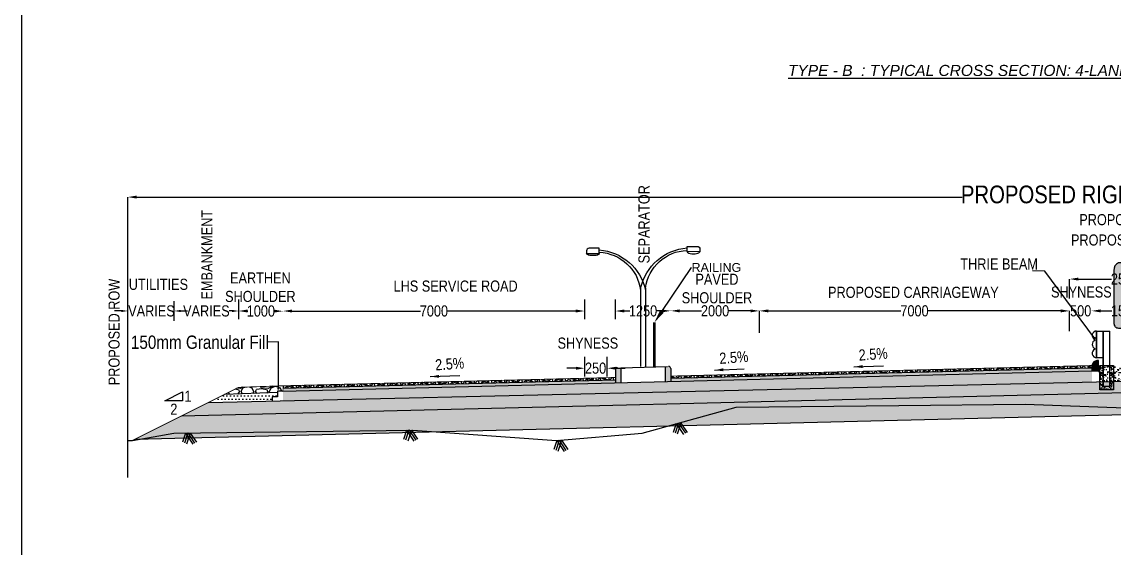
# Model space of a CAD drawing. Header units: millimetres. Extents: x 207528 to 778454, y -364692 to 101323.
# Drawn here: x 384197 to 408844, y 41214 to 53082 of the extents above; entities that cross this region are included whole.
import ezdxf
from ezdxf import colors
from ezdxf.entities.mleader import LeaderData, LeaderLine
from ezdxf.math import Vec2, Vec3

# ---------------------------------------------------------------- set-up
doc = ezdxf.new("R2010")
doc.units = ezdxf.units.MM
doc.linetypes.add('DASHED2', pattern=[0.375, 0.25, -0.125])
for name, color, linetype in [('Dim', 253, 'Continuous'), ('Dimension', 253, 'Continuous'), ('hatch', 253, 'Continuous'), ('NGL', 7, 'DASHED2'), ('Proposed ROW', 241, 'MNEW')]:
    doc.layers.add(name, color=color, linetype=linetype)
doc.styles.add('DIM', font='ARIALN.TTF', dxfattribs={"height": 250})
doc.styles.get("Standard").update_dxf_attribs({"font": 'arial.ttf'})
doc.styles.add('STRIP PLAN STYLE', font='ARIALN.TTF')
doc.linetypes.add('MNEW', pattern='A,26.152623,-1.048632,["PROW",Standard,S=1.75,R=0,X=0,Y=-0.975095],-7.693777,26.152623', length=61.047655)
doc.dimstyles.new('DIM', dxfattribs={"dimtxt": 250, "dimasz": 200, "dimexe": 0.18, "dimexo": 0.0625, "dimgap": 0.09, "dimtad": 0, "dimtih": 1, "dimtoh": 1, "dimdec": 0, "dimzin": 0, "dimdsep": 46, "dimtxsty": 'DIM', "dimcen": 0.09, "dimclrd": 256, "dimclrt": 7, "dimadec": 0, "dimazin": 0, "dimtfac": 1, "dimtdec": 0, "dimtofl": 0, "dimtmove": 0, "dimatfit": 3, "dimfxl": 1, "dimtolj": 1, "dimtzin": 0, "dimarcsym": 0})
doc.dimstyles.new('new', dxfattribs={"dimtxt": 150, "dimasz": 150, "dimexe": 100, "dimexo": 0.1, "dimgap": 0.09, "dimtad": 0, "dimtih": 1, "dimtoh": 1, "dimdec": 0, "dimzin": 0, "dimdsep": 46, "dimtxsty": 'DIM', "dimcen": 0.09, "dimclrd": 256, "dimclrt": 252, "dimadec": 0, "dimazin": 0, "dimtfac": 1, "dimtdec": 0, "dimtofl": 0, "dimtmove": 0, "dimatfit": 3, "dimfxl": 1, "dimtolj": 1, "dimtzin": 0, "dimlwd": -1, "dimarcsym": 0})

# ---------------------------------------------------------------- blocks, each defined once
blk = doc.blocks.new('*D122')
at = {"layer": 'Defpoints', "color": 0, "transparency": 16777216}
for p in [(410339, 47282), (407839, 46846), (410339, 46846)]:
    blk.add_point(p, dxfattribs=at)
at = {"layer": 'Dim', "color": 0, "lineweight": -2, "transparency": 16777216}
for p, q in [((407839, 46846), (407839, 47282)), ((410339, 46846), (410339, 47282))]:
    blk.add_line(p, q, dxfattribs=at)
at = {"layer": 'Dim', "lineweight": -2, "transparency": 16777216}
for p, q in [((408039, 47282), (408781, 47282)), ((410139, 47282), (409396, 47282))]:
    blk.add_line(p, q, dxfattribs=at)
at = {"layer": 'Dim', "transparency": 16777216}
for points in [[(408039, 47315), (408039, 47248), (407839, 47282)], [(410139, 47315), (410139, 47248), (410339, 47282)]]:
    blk.add_solid(points, dxfattribs=at)
at = {"layer": 'Dim', "color": 7, "transparency": 16777216, "insert": (409089, 47282), "char_height": 250, "attachment_point": 5, "style": 'DIM'}
blk.add_mtext('\\A1;2500', dxfattribs=at)
blk = doc.blocks.new('*D123')
at = {"layer": 'Defpoints', "color": 0, "transparency": 16777216}
for p in [(431589, 49131), (386589, 46892), (431589, 47012)]:
    blk.add_point(p, dxfattribs=at)
at = {"layer": 'Dim', "color": 0, "lineweight": -2, "transparency": 16777216}
for p, q in [((386589, 46892), (386589, 49131)), ((431589, 47012), (431589, 49131))]:
    blk.add_line(p, q, dxfattribs=at)
at = {"layer": 'Dim', "lineweight": -2, "transparency": 16777216}
for p, q in [((386789, 49131), (405417, 49131)), ((431389, 49131), (412762, 49131))]:
    blk.add_line(p, q, dxfattribs=at)
at = {"layer": 'Dim', "transparency": 16777216}
for points in [[(386789, 49164), (386789, 49098), (386589, 49131)], [(431389, 49164), (431389, 49098), (431589, 49131)]]:
    blk.add_solid(points, dxfattribs=at)
at = {"layer": 'Dim', "color": 7, "transparency": 16777216, "insert": (409090, 49131), "char_height": 400, "attachment_point": 5, "style": 'STRIP PLAN STYLE'}
blk.add_mtext('\\A1;PROPOSED RIGHT OF WAY (45m)', dxfattribs=at)
blk = doc.blocks.new('*D125')
at = {"layer": 'Defpoints', "color": 0, "transparency": 16777216}
for p in [(407839, 46564), (407839, 46378), (408339, 46378)]:
    blk.add_point(p, dxfattribs=at)
at = {"layer": 'Dim', "lineweight": -2, "transparency": 16777216}
for p, q in [((407639, 46564), (407439, 46564)), ((408539, 46564), (408739, 46564))]:
    blk.add_line(p, q, dxfattribs=at)
at = {"layer": 'Dim', "color": 0, "lineweight": -2, "transparency": 16777216}
for p, q in [((407839, 46563), (407839, 46565)), ((408339, 46563), (408339, 46565))]:
    blk.add_line(p, q, dxfattribs=at)
at = {"layer": 'Dim', "transparency": 16777216}
for points in [[(407639, 46598), (407639, 46531), (407839, 46564)], [(408539, 46598), (408539, 46531), (408339, 46564)]]:
    blk.add_solid(points, dxfattribs=at)
at = {"layer": 'Dim', "color": 7, "transparency": 16777216, "insert": (408089, 46564), "char_height": 250, "attachment_point": 5, "style": 'DIM'}
blk.add_mtext('\\A1;500', dxfattribs=at)
blk = doc.blocks.new('*D126')
at = {"layer": 'Defpoints', "color": 0, "transparency": 16777216}
for p in [(408339, 46565), (408339, 46378), (409839, 46378)]:
    blk.add_point(p, dxfattribs=at)
at = {"layer": 'Dim', "color": 0, "lineweight": -2, "transparency": 16777216}
for p, q in [((408339, 46564), (408339, 46565)), ((409839, 46563), (409839, 46565))]:
    blk.add_line(p, q, dxfattribs=at)
at = {"layer": 'Dim', "lineweight": -2, "transparency": 16777216}
for p, q in [((408539, 46565), (408793, 46565)), ((409639, 46565), (409385, 46565))]:
    blk.add_line(p, q, dxfattribs=at)
at = {"layer": 'Dim', "transparency": 16777216}
for points in [[(408539, 46598), (408539, 46532), (408339, 46565)], [(409639, 46598), (409639, 46531), (409839, 46564)]]:
    blk.add_solid(points, dxfattribs=at)
at = {"layer": 'Dim', "color": 7, "transparency": 16777216, "insert": (409089, 46565), "char_height": 250, "attachment_point": 5, "style": 'DIM'}
blk.add_mtext('\\A1;1500', dxfattribs=at)
blk = doc.blocks.new('*D127')
at = {"layer": 'Defpoints', "color": 0, "transparency": 16777216}
for p in [(398839, 46565), (398839, 46565), (400839, 46564)]:
    blk.add_point(p, dxfattribs=at)
at = {"layer": 'Dim', "color": 0, "lineweight": -2, "transparency": 16777216}
for p, q in [((398839, 46565), (398839, 46565)), ((400839, 46564), (400839, 46564))]:
    blk.add_line(p, q, dxfattribs=at)
at = {"layer": 'Dim', "lineweight": -2, "transparency": 16777216}
for p, q in [((399039, 46565), (399531, 46565)), ((400639, 46564), (400146, 46564))]:
    blk.add_line(p, q, dxfattribs=at)
at = {"layer": 'Dim', "transparency": 16777216}
for points in [[(399039, 46598), (399039, 46531), (398839, 46565)], [(400639, 46597), (400639, 46531), (400839, 46564)]]:
    blk.add_solid(points, dxfattribs=at)
at = {"layer": 'Dim', "color": 7, "transparency": 16777216, "insert": (399839, 46564), "char_height": 250, "attachment_point": 5, "style": 'DIM'}
blk.add_mtext('\\A1;2000', dxfattribs=at)
blk = doc.blocks.new('*D128')
at = {"layer": 'Defpoints', "color": 0, "transparency": 16777216}
for p in [(400839, 46564), (407839, 46105), (400839, 46066)]:
    blk.add_point(p, dxfattribs=at)
at = {"layer": 'Dim', "color": 0, "lineweight": -2, "transparency": 16777216}
for p, q in [((400839, 46066), (400839, 46564)), ((407839, 46105), (407839, 46564))]:
    blk.add_line(p, q, dxfattribs=at)
at = {"layer": 'Dim', "lineweight": -2, "transparency": 16777216}
for p, q in [((401039, 46564), (404034, 46564)), ((407639, 46564), (404644, 46564))]:
    blk.add_line(p, q, dxfattribs=at)
at = {"layer": 'Dim', "transparency": 16777216}
for points in [[(401039, 46597), (401039, 46531), (400839, 46564)], [(407639, 46597), (407639, 46531), (407839, 46564)]]:
    blk.add_solid(points, dxfattribs=at)
at = {"layer": 'Dim', "color": 7, "transparency": 16777216, "insert": (404339, 46564), "char_height": 250, "attachment_point": 5, "style": 'DIM'}
blk.add_mtext('\\A1;7000', dxfattribs=at)
blk = doc.blocks.new('*D135')
at = {"layer": 'Defpoints', "color": 0, "transparency": 16777216}
for p in [(397589, 46561), (397589, 46561), (398839, 46565)]:
    blk.add_point(p, dxfattribs=at)
at = {"layer": 'Dimension', "color": 0, "lineweight": -2, "transparency": 16777216}
for p, q in [((397589, 46561), (397589, 46561)), ((398839, 46565), (398839, 46564))]:
    blk.add_line(p, q, dxfattribs=at)
at = {"layer": 'Dimension', "lineweight": -2, "transparency": 16777216}
for p, q in [((397789, 46562), (397918, 46562)), ((398639, 46564), (398510, 46564))]:
    blk.add_line(p, q, dxfattribs=at)
at = {"layer": 'Dimension', "transparency": 16777216}
for points in [[(397789, 46595), (397789, 46528), (397589, 46561)], [(398639, 46597), (398639, 46531), (398839, 46565)]]:
    blk.add_solid(points, dxfattribs=at)
at = {"layer": 'Dimension', "color": 7, "transparency": 16777216, "insert": (398214, 46563), "char_height": 250, "attachment_point": 5, "style": 'DIM'}
blk.add_mtext('\\A1;1250', dxfattribs=at)
blk = doc.blocks.new('*D134')
at = {"layer": 'Defpoints', "color": 0, "transparency": 16777216}
for p in [(390093, 46561), (390093, 46528), (396896, 46561)]:
    blk.add_point(p, dxfattribs=at)
at = {"layer": 'Dimension', "color": 0, "lineweight": -2, "transparency": 16777216}
for p, q in [((390093, 46560), (390093, 46561)), ((396896, 46561), (396896, 46561))]:
    blk.add_line(p, q, dxfattribs=at)
at = {"layer": 'Dimension', "lineweight": -2, "transparency": 16777216}
for p, q in [((390293, 46561), (393190, 46561)), ((396696, 46561), (393800, 46561))]:
    blk.add_line(p, q, dxfattribs=at)
at = {"layer": 'Dimension', "transparency": 16777216}
for points in [[(390293, 46595), (390293, 46528), (390093, 46561)], [(396696, 46595), (396696, 46528), (396896, 46561)]]:
    blk.add_solid(points, dxfattribs=at)
at = {"layer": 'Dimension', "color": 7, "transparency": 16777216, "insert": (393495, 46561), "char_height": 250, "attachment_point": 5, "style": 'DIM'}
blk.add_mtext('\\A1;7000', dxfattribs=at)
blk = doc.blocks.new('*D137')
at = {"layer": 'Defpoints', "color": 0, "transparency": 16777216}
for p in [(389090, 46562), (389090, 46562), (390089, 46558)]:
    blk.add_point(p, dxfattribs=at)
at = {"layer": 'Dim', "color": 0, "lineweight": -2, "transparency": 16777216}
for p, q in [((389090, 46562), (389090, 46562)), ((390089, 46558), (390089, 46558))]:
    blk.add_line(p, q, dxfattribs=at)
at = {"layer": 'Dim', "lineweight": -2, "transparency": 16777216}
for p, q in [((389290, 46561), (389293, 46561)), ((389889, 46559), (389886, 46559))]:
    blk.add_line(p, q, dxfattribs=at)
at = {"layer": 'Dim', "transparency": 16777216}
for points in [[(389290, 46595), (389290, 46528), (389090, 46562)], [(389890, 46592), (389889, 46526), (390089, 46558)]]:
    blk.add_solid(points, dxfattribs=at)
at = {"layer": 'Dim', "color": 7, "transparency": 16777216, "insert": (389590, 46560), "char_height": 250, "attachment_point": 5, "style": 'DIM'}
blk.add_mtext('\\A1;1000', dxfattribs=at)
blk = doc.blocks.new('*D140')
at = {"layer": 'Defpoints', "color": 0, "transparency": 16777216}
for p in [(397408, 45271), (396898, 44954), (397408, 44954)]:
    blk.add_point(p, dxfattribs=at)
at = {"layer": 'Dim', "lineweight": -2, "transparency": 16777216}
for p, q in [((396698, 45271), (396498, 45271)), ((397608, 45271), (397808, 45271))]:
    blk.add_line(p, q, dxfattribs=at)
at = {"layer": 'Dim', "color": 0, "lineweight": -2, "transparency": 16777216}
for p, q in [((396898, 45270), (396898, 45271)), ((397408, 45270), (397408, 45271))]:
    blk.add_line(p, q, dxfattribs=at)
at = {"layer": 'Dim', "transparency": 16777216}
for points in [[(396698, 45304), (396698, 45237), (396898, 45271)], [(397608, 45304), (397608, 45237), (397408, 45271)]]:
    blk.add_solid(points, dxfattribs=at)
at = {"layer": 'Dim', "color": 7, "transparency": 16777216, "insert": (397143, 45271), "char_height": 250, "attachment_point": 5, "style": 'DIM'}
blk.add_mtext('\\A1;250', dxfattribs=at)
blk = doc.blocks.new('STREET LIGHT')
for points in [[(1398283, -25379), (1397367, -25386, 0.414214), (1397133, -25624), (1397135, -25861), (1398287, -25851)], [(1406212, -25552), (1407129, -25554, -0.414214), (1407364, -25790), (1407364, -26027), (1406212, -26025)]]:
    blk.add_lwpolyline(points, format="xyb", close=True)
for points in [[(1402038, -29128), (1402033, -36207)], [(1402480, -29151), (1402480, -36207)]]:
    blk.add_lwpolyline(points)
for centre, radius, start, end in [((1397942, -30163), 4650, 12.56953, 85.77023), ((1398142, -29670), 3933, 7.60214, 87.89511), ((1406586, -30335), 4650, 94.61139, 167.81209), ((1406382, -29843), 3933, 92.48651, 172.77948)]:
    blk.add_arc(centre, radius, start, end)
at = {"extrusion": (0, 0, -1)}
blk.add_ellipse((1397711, -25856), major_axis=(576, 5), ratio=0.331897, start_param=0, end_param=3.141593, dxfattribs=at)
blk.add_ellipse((1406788, -26026), major_axis=(-576, 1), ratio=0.331897, start_param=0, end_param=3.141593)
blk = doc.blocks.new('*D165')
at = {"layer": 'Defpoints', "color": 0, "transparency": 16777216}
for p in [(386589, 46619), (387633, 46629), (386589, 46562)]:
    blk.add_point(p, dxfattribs=at)
at = {"layer": 'Dimension', "lineweight": -2, "transparency": 16777216}
for p, q in [((386439, 46562), (386289, 46562)), ((387783, 46562), (387933, 46562))]:
    blk.add_line(p, q, dxfattribs=at)
at = {"layer": 'Dimension', "color": 0, "lineweight": -2, "transparency": 16777216}
for p, q in [((386589, 46563), (386589, 46562)), ((387633, 46563), (387633, 46562))]:
    blk.add_line(p, q, dxfattribs=at)
at = {"layer": 'Dimension', "transparency": 16777216}
for points in [[(386439, 46587), (386439, 46537), (386589, 46562)], [(387783, 46587), (387783, 46537), (387633, 46562)]]:
    blk.add_solid(points, dxfattribs=at)
at = {"layer": 'Dimension', "color": 7, "transparency": 16777216, "insert": (387122, 46562), "char_height": 250, "attachment_point": 5, "style": 'DIM'}
blk.add_mtext('\\A1;VARIES', dxfattribs=at)
blk = doc.blocks.new('*D166')
at = {"layer": 'Defpoints', "color": 0, "transparency": 16777216}
for p in [(387633, 46562), (387633, 46562), (389090, 46562)]:
    blk.add_point(p, dxfattribs=at)
at = {"layer": 'Dimension', "color": 0, "lineweight": -2, "transparency": 16777216}
for p, q in [((387633, 46562), (387633, 46562)), ((389090, 46562), (389090, 46562))]:
    blk.add_line(p, q, dxfattribs=at)
at = {"layer": 'Dimension', "lineweight": -2, "transparency": 16777216}
for p, q in [((387783, 46562), (387844, 46562)), ((388940, 46562), (388878, 46562))]:
    blk.add_line(p, q, dxfattribs=at)
at = {"layer": 'Dimension', "transparency": 16777216}
for points in [[(387783, 46587), (387783, 46537), (387633, 46562)], [(388940, 46587), (388940, 46537), (389090, 46562)]]:
    blk.add_solid(points, dxfattribs=at)
at = {"layer": 'Dimension', "color": 7, "transparency": 16777216, "insert": (388361, 46562), "char_height": 250, "attachment_point": 5, "style": 'DIM'}
blk.add_mtext('\\A1;VARIES', dxfattribs=at)
blk = doc.blocks.new('thrie pole')
at = {"true_color": 0x939598}
h = blk.add_hatch(dxfattribs=at)
h.set_pattern_fill('AR-CONC', color=252, scale=0.7)
h.paths.add_polyline_path([(1314319, 54509), (1314169, 54509), (1314169, 54977), (1314089, 54977), (1314089, 54429), (1314399, 54429), (1314399, 54977), (1314319, 54977)])
for points in [[(1314019, 55151), (1314019, 55751)], [(1314019, 55351), (1314019, 55751)], [(1314019, 55751), (1314319, 55751)], [(1314024, 55151), (1314024, 55751)], [(1314024, 55351), (1314024, 55751)], [(1314169, 54509), (1314169, 55751)], [(1314174, 54509), (1314174, 55751)], [(1314314, 54509), (1314314, 55751)], [(1314319, 54509), (1314319, 55751)], [(1314169, 55151), (1314019, 55151)], [(1314174, 54509), (1314169, 54509)], [(1314169, 54509), (1314319, 54509)]]:
    blk.add_lwpolyline(points)
blk.add_lwpolyline([(1314399, 54429), (1314089, 54429), (1314089, 54977), (1314399, 54977)], close=True)
for centre, radius, start, end in [((1314019, 55651), 100, 90, 245.38), ((1314019, 55451), 100, 114.62, 245.38), ((1313973, 55551), 10, 294.62, 65.38), ((1314019, 55251), 100, 114.62, 270), ((1313973, 55351), 10, 294.62, 65.38)]:
    blk.add_arc(centre, radius, start, end)

msp = doc.modelspace()

# ---------------------------------------------------------------- hatches: boundary and pattern name
at = {"true_color": 0x636466}
h = msp.add_hatch(color=251, dxfattribs=at)
h.dxf.hatch_style = 1
h.paths.add_polyline_path([(408487.6, 45442.9), (408449.5, 45442.9, 0.2904632), (408349.6, 45354.3), (408340.6, 45290.9), (408341.1, 45290.9), (408341.1, 45210.9), (408487.5, 45212.1)])
h = msp.add_hatch(color=256)
h.dxf.hatch_style = 1
h.paths.add_polyline_path([(397588.9, 45231, -0.4142136), (397638.9, 45281), (397712.2, 45281), (397712.2, 44945.2), (397588.9, 44942.1)])
h = msp.add_hatch(color=256)
h.dxf.hatch_style = 1
h.paths.add_polyline_path([(398838.9, 45262.2, 0.4142136), (398788.9, 45312.2), (398715.7, 45312.2), (398715.7, 44976.5), (398838.9, 44973.4)])
h = msp.add_hatch()
h.set_pattern_fill('GOST_GLASS', color=41, scale=5)
h.set_pattern_definition([(45, (331240.616, -22299.692), (42.426407, -4e-15), [25, -35]), (45, (331251.223, -22299.692), (42.426407, -4e-15), [10, -50]), (45, (331240.616, -22289.086), (42.426407, -4e-15), [10, -50])])
h.paths.add_polyline_path([(408341.1, 45210.9), (408341.1, 45281), (398838.9, 45043.4), (398838.9, 44973.4)])
h = msp.add_hatch()
h.set_pattern_fill('AR-SAND', color=45, scale=2.5)
h.set_pattern_definition([(37.5, (-25010.76, -22974.85), (-4.000078, 122.35331), [0, -96.52, 0, -107.95, 0, -103.1875]), (7.5, (-25010.76, -22974.85), (112.38082, 179.206275), [0, -52.07, 0, -86.995, 0, -33.3375]), (327.5, (-25088.86, -22974.85), (197.748093, 0.359296), [0, -31.75, 0, -114.3, 0, -149.225]), (317.5, (-25088.86, -22974.85), (190.88911, 55.73233), [0, -15.875, 0, -74.93, 0, -85.725])])
h.paths.add_polyline_path([(408487.6, 45327.5), (409692.5, 45327.5), (409686.9, 44963.2), (409088.9, 44977), (408493.3, 44963.2)])
h = msp.add_hatch()
h.set_pattern_fill('GOST_GLASS', color=41, scale=5)
h.set_pattern_definition([(45, (70789.306, 0), (42.426407, 0), [25, -35]), (45, (70799.912, 0), (42.426407, 0), [10, -50]), (45, (70789.306, 10.607), (42.426407, 0), [10, -50])])
h.paths.add_polyline_path([(397588.9, 45012.1), (397588.9, 44942.1), (390089.7, 44754.6), (390089.7, 44824.7)])
at = {"layer": 'Dim'}
h = msp.add_hatch(color=124, dxfattribs=at)
h.dxf.hatch_style = 1
edge = h.paths.add_edge_path()
edge.add_line((409338.9, 46277.2), (409338.9, 47477.2))
edge.add_arc((409146.7, 47478.8), 192.2, 359.51681, 421.33401)
edge.add_line((409238.9, 47647.5), (408938.9, 47647.5))
edge.add_arc((409001.7, 47496.1), 163.9, 112.53079, 186.6184)
edge.add_line((408838.9, 47477.2), (408838.9, 46277.2))
edge.add_arc((408938.9, 46277.2), 100, 180, 270)
edge.add_line((408938.9, 46177.2), (409238.9, 46177.2))
edge.add_arc((409238.9, 46277.2), 100, 270, 360)
h = msp.add_hatch(dxfattribs=at)
h.set_pattern_fill('AR-CONC', color=256, scale=3)
h.set_pattern_definition([(50, (331240.6, -22299.7), (546.554, -47.8173), [57.15, -628.65]), (355, (331240.6, -22299.7), (-105.7303, 573.1705), [45.72, -502.9218]), (100.45144, (331286.16, -22303.7), (440.8237, 525.3533), [48.57, -534.2707]), (46.1842, (331240.6, -22147.3), (813.237, -126.127), [85.725, -942.975]), (96.6356, (331308.4, -22157.8), (712.2124, 742.2784), [72.855, -801.407]), (351.18415, (331240.6, -22147.3), (712.2124, 742.2784), [68.58, -754.379]), (21, (331316.8, -22185.4), (454.8432, -306.7956), [57.15, -628.65]), (326, (331316.8, -22185.4), (185.406, 552.564), [45.72, -502.92]), (71.45144, (331354.7, -22210.96), (640.2493, 245.7683), [48.57, -534.2698]), (37.5, (331240.62, -22299.7), (9.2658, 253.6651), [0, -496.824, 0, -510.54, 0, -504.825]), (7.5, (331240.62, -22299.7), (200.459, 300.5417), [0, -291.084, 0, -485.394, 0, -192.405]), (327.5, (331070.7, -22299.7), (406.7718, -17.18623), [0, -190.5, 0, -594.36, 0, -788.67]), (317.5, (330994.5, -22299.7), (444.3875, 76.2795), [0, -247.65, 0, -394.716, 0, -560.07])])
h.paths.add_polyline_path([(408341.1, 44962.2), (408341.1, 45210.9), (390088.9, 44754.6), (390088.9, 44663.9), (390088.9, 44612.7), (390088.9, 44537.6)])
at = {"layer": 'hatch'}
h = msp.add_hatch(dxfattribs=at)
h.set_pattern_fill('NET3', color=256, scale=30, angle=45)
h.set_pattern_definition([(45, (331240.62, -22299.69), (-67.35192, 67.35192), []), (105, (331240.62, -22299.69), (-92.004435, -24.65251), []), (165, (331240.62, -22299.69), (-24.65251, -92.004435), [])])
h.paths.add_polyline_path([(408341.1, 45281), (408341.1, 45331), (398838.9, 45093.4), (398838.9, 45043.4)])
h = msp.add_hatch(dxfattribs=at)
h.set_pattern_fill('GRAVEL', color=11, scale=25)
h.set_pattern_definition([(228.01279, (333698.38, -21717.253), (-5080, -5715), [85.4304, -8457.621]), (184.96974, (333641.228, -21780.753), (7619.999997, 635.000036), [146.6012, -14513.5122]), (132.510447, (333495.178, -21793.453), (6350.000003, -6984.999998), [103.3704, -10233.6807]), (267.27369, (333247.528, -21952.203), (635.000001, 12700), [133.501, -13216.6094]), (292.833654, (333241.178, -22085.553), (-3175, 7620), [130.9084, -12959.952]), (357.27369, (333291.978, -22206.203), (-12700, 635.000001), [133.501, -13216.6094]), (37.69424, (333425.328, -22212.553), (-8254.9999996, -6350.0000005), [176.5484, -17478.2788]), (72.255328, (333565.028, -22104.603), (4445.000001, 13969.9999996), [166.68, -16501.314]), (121.429566, (333615.828, -21945.853), (-5080.000001, 8255), [133.9532, -13261.3864]), (175.23636, (333545.98, -21831.553), (6985, -635), [152.9283, -7493.4842]), (222.397438, (333393.578, -21818.853), (-7619.9999998, -6985.0000003), [197.7695, -19579.193]), (138.814075, (333876.18, -21958.55), (-4445, 3810), [67.501, -6682.6415]), (171.469234, (333825.378, -21914.103), (8255, -1269.999999), [128.4205, -12713.6597]), (225, (333698.4, -21895.05), (-9e-14, -635), [89.8023, -808.2233]), (203.19859, (333653.93, -21818.85), (3175, 1270), [48.3603, -4787.6556]), (291.80141, (333609.48, -21837.9), (-635, 1905), [68.3914, -3351.1882]), (30.96376, (333634.88, -21901.4), (1905, 1270), [111.08, -3591.5745]), (161.56505, (333730.13, -21844.25), (1270, -635), [80.3218, -1927.7245]), (16.38954, (333241.178, -21837.903), (6350, 1905), [112.522, -11139.7067]), (70.346176, (333349.13, -21806.153), (-2540, -6985), [94.3997, -9345.554]), (293.19859, (333730.13, -21717.25), (-1270, 3175), [96.72, -4739.296]), (343.61046, (333768.228, -21806.153), (-6350, 1905), [112.522, -11139.7067]), (339.443955, (333241.18, -22231.6), (-3175, 1270), [108.5088, -5316.9336]), (294.77514, (333342.78, -22269.703), (-3175.000004, 6984.999998), [90.918, -9000.8983]), (66.80141, (333736.48, -22352.25), (1270, 3175), [96.72, -4739.296]), (17.354025, (333774.578, -22263.353), (-8255, -2540), [106.4457, -10538.094]), (69.443955, (333425.33, -22352.25), (-1270, -3175), [54.2544, -5371.188]), (101.30993, (333698.38, -22352.25), (-635, 2540), [32.3787, -3205.4987]), (165.96376, (333692.03, -22320.5), (1905, -635), [130.9084, -2487.2636]), (186.009006, (333565.028, -22288.753), (6350, 635), [121.3167, -12010.3412]), (303.69007, (333634.88, -21958.55), (-635, 1270), [91.581, -2197.944]), (353.157227, (333685.678, -22034.753), (10795, -1269.9999994), [159.8892, -15829.0023]), (60.945396, (333844.43, -22053.8), (-2540, -4445), [65.377, -6472.348]), (90, (333876.2, -21996.65), (-635, 635), [38.1, -596.9]), (120.256437, (333552.33, -22269.703), (2540, -4445), [88.2167, -8733.4852]), (48.01279, (333507.88, -22193.503), (5080, 5715), [170.8607, -8372.1905]), (0, (333622.2, -22066.5), (635, 635), [165.1, -469.9]), (325.304846, (333787.28, -22066.503), (6350.000002, -4444.999997), [100.4024, -9939.829]), (254.0546, (333869.83, -22123.65), (-635, -2540), [92.4573, -4530.4125]), (207.645975, (333844.428, -22212.553), (-12065.0000004, -6349.999999), [150.5363, -14903.116]), (175.42608, (333711.078, -22282.403), (-8255, 635), [159.2574, -15766.4616])])
h.paths.add_polyline_path([(409088.9, 44726.9), (409088.9, 44911.3), (405541.1, 44741.4), (401665.1, 44767.9), (399275.7, 44661.9), (388178.2, 44384), (387799.6, 44194.7)])
h.paths.add_polyline_path([(409088.9, 44911.3), (409088.9, 44977), (388407.6, 44498.7), (388178.2, 44384), (399275.7, 44661.9), (401665.1, 44767.9), (405541.1, 44741.4)])
h = msp.add_hatch(dxfattribs=at)
h.set_pattern_fill('GRAVEL', color=11, scale=25)
h.set_pattern_definition([(228.012788, (80496.506, -22571.1), (-5080.0000004, -5714.9999996), [85.4304, -8457.6209]), (184.969741, (80439.356, -22634.602), (7619.999997, 635.0000362), [146.6012, -14513.5122]), (132.510447, (80293.306, -22647.302), (6350.0000027, -6984.9999976), [103.3704, -10233.6807]), (267.273689, (80045.656, -22806.052), (635.0000013, 12700), [133.5011, -13216.6094]), (292.833654, (80039.306, -22939.402), (-3175.0000003, 7620), [130.9084, -12959.9519]), (357.273689, (80090.106, -23060.052), (-12700, 635.0000013), [133.5011, -13216.6094]), (37.6942405, (80223.456, -23066.402), (-8254.9999996, -6350.0000005), [176.5484, -17478.2788]), (72.255328, (80363.156, -22958.452), (4445.0000012, 13969.9999996), [166.6799, -16501.3142]), (121.429566, (80413.956, -22799.702), (-5080.0000007, 8254.9999996), [133.9532, -13261.3864]), (175.236358, (80344.106, -22685.4), (6985, -635.000001), [152.9283, -7493.4842]), (222.397438, (80191.706, -22672.702), (-7619.9999998, -6985.0000003), [197.7695, -19579.1931]), (138.814075, (80674.306, -22812.4), (-4445, 3810), [67.5011, -6682.6415]), (171.469234, (80623.506, -22767.952), (8255.0000002, -1269.9999986), [128.4205, -12713.6597]), (225, (80496.5, -22748.9), (-9e-14, -635), [89.8023, -808.2233]), (203.19859, (80452.056, -22672.7), (3175, 1270), [48.3603, -4787.6556]), (291.80141, (80407.6, -22691.75), (-635, 1905), [68.3914, -3351.1882]), (30.963757, (80433.01, -22755.25), (1905, 1270), [111.0799, -3591.5745]), (161.56505, (80528.26, -22698.1), (1270, -635), [80.3218, -1927.7245]), (16.38954, (80039.306, -22691.752), (6350, 1905), [112.522, -11139.7067]), (70.346176, (80147.256, -22660), (-2540, -6985), [94.3997, -9345.5539]), (293.19859, (80528.256, -22571.1), (-1270, 3175), [96.72, -4739.2959]), (343.61046, (80566.356, -22660.002), (-6350, 1904.9999996), [112.522, -11139.7067]), (339.443955, (80039.306, -23085.45), (-3175, 1270), [108.5088, -5316.9336]), (294.77514, (80140.906, -23123.55), (-3175.000004, 6984.999998), [90.918, -9000.8983]), (66.80141, (80534.606, -23206.1), (1270, 3175), [96.72, -4739.2959]), (17.354025, (80572.706, -23117.202), (-8255, -2540.0000005), [106.4457, -10538.094]), (69.443955, (80223.456, -23206.1), (-1270, -3175), [54.2544, -5371.188]), (101.309932, (80496.5, -23206.1), (-635, 2540), [32.3787, -3205.4987]), (165.963757, (80490.16, -23174.35), (1905, -635), [130.9084, -2487.2636]), (186.009006, (80363.156, -23142.602), (6350, 635.0000003), [121.3167, -12010.3412]), (303.69007, (80433, -22812.4), (-635, 1270), [91.581, -2197.9441]), (353.157227, (80483.806, -22888.602), (10795, -1269.9999994), [159.8892, -15829.0023]), (60.945396, (80642.556, -22907.65), (-2540, -4445), [65.377, -6472.3481]), (90, (80674.3, -22850.5), (-635, 635), [38.1, -596.9]), (120.256437, (80350.456, -23123.55), (2540, -4445), [88.2167, -8733.4852]), (48.012787, (80306.006, -23047.35), (5080.0000004, 5714.9999996), [170.8607, -8372.1905]), (0, (80420.3, -22920.35), (635, 635), [165.1, -469.9]), (325.304846, (80585.406, -22920.35), (6350.0000024, -4444.9999966), [100.4024, -9939.8292]), (254.054604, (80667.956, -22977.5), (-635, -2540), [92.4573, -4530.4125]), (207.645975, (80642.556, -23066.402), (-12065.0000004, -6349.9999992), [150.5363, -14903.1161]), (175.426079, (80509.206, -23136.252), (-8255, 635), [159.2574, -15766.4616])])
h.paths.add_polyline_path([(388767, 44678.3), (389089.9, 44839.7), (390088.9, 44874.7), (390089.4, 44874.7), (390089.4, 44754.5), (389968.8, 44754.5), (389968.8, 44720.4)])
h = msp.add_hatch(dxfattribs=at)
h.set_pattern_fill('NET3', color=256, scale=30, angle=45)
h.set_pattern_definition([(45, (70789.31, 0), (-67.35192, 67.35192), []), (105, (70789.31, 0), (-92.004435, -24.652514), []), (165, (70789.31, 0), (-24.652514, -92.004435), [])])
h.paths.add_polyline_path([(397588.9, 45062.2), (397588.9, 45012.1), (390089.7, 44824.7), (390089.7, 44874.7)])
h = msp.add_hatch(dxfattribs=at)
h.set_pattern_fill('DOTS', color=25, scale=50)
h.set_pattern_definition([(0, (333241.18, -22352.25), (39.6875, 79.375), [0, -79.375])])
h.paths.add_polyline_path([(409088.9, 44726.9), (387799.6, 44194.7), (386746.4, 43668.2), (409088.9, 44226.8)])
h = msp.add_hatch(dxfattribs=at)
h.set_pattern_fill('DOTS', scale=50)
h.set_pattern_definition([(0, (341240.66, -32106.35), (39.6875, 79.375), [0, -79.375])])
h.paths.add_polyline_path([(388407.6, 44498.7), (388782.2, 44678.8), (389968.8, 44729.2), (389968.8, 44710.8), (389968.8, 44702.8), (389968.8, 44692), (389968.8, 44678.8), (389968.8, 44629.5), (389843.8, 44629.5), (389846.2, 44531.9)])

# ---------------------------------------------------------------- linework, layer by layer
for p, q in [((397588.9, 45231), (397588.9, 44942.1)), ((397712.2, 45281), (398768.8, 45307.1)), ((398838.9, 45262.2), (398838.9, 44973.4))]:
    msp.add_line(p, q)
for points, const_width in [([(398471.1, 45304), (398471.1, 46304)], 60), ([(398838.9, 45093.4), (408341.1, 45331)], 20), ([(400089.6, 45124.8), (408341.1, 45331.1)], 20), ([(390088.9, 44874.7), (389089.9, 44839.7)], 20), ([(390088.9, 44874.7), (397588.9, 45062.2)], 20), ([(390089.4, 44874.6), (390089.4, 44754.5)], 10), ([(389089.9, 44839.7), (386691.8, 43640.9)], 20)]:
    msp.add_lwpolyline(points, dxfattribs=dict(const_width=const_width))
msp.add_lwpolyline([(408487.6, 45442.9), (408449.5, 45442.9, 0.2904632), (408349.6, 45354.3), (408340.5, 45290.1), (408341.1, 45210.9), (408487.5, 45212.1)], format="xyb", close=True)
for points in [[(390088.9, 44754.6), (408341.1, 45210.9)], [(397712.2, 45281), (397712.2, 44946.9)], [(398715.7, 45312.2), (398715.7, 44978.2)], [(398838.9, 45043.4), (408341.1, 45281)], [(388407.6, 44498.7), (409088.9, 44977)], [(390088.9, 44824.6), (397588.9, 45012.1)], [(387799.6, 44194.7), (409088.9, 44726.9)], [(389968.8, 44720.4), (388767, 44678.3)], [(389968.8, 44754.5), (389968.8, 44629.5), (389843.8, 44629.5), (389846.2, 44531.9)], [(390088.8, 44754.5), (389968.8, 44754.5)], [(386746.4, 43668.2), (409088.9, 44226.8)]]:
    msp.add_lwpolyline(points)
for centre, start, end in [((397638.9, 45231), 90, 180), ((398788.9, 45262.2), 0, 90)]:
    msp.add_arc(centre, 50, start, end)
at = {"layer": 'Dim'}
for points in [[(384197.2, 73607.1), (434878.3, 73607.1), (434878.3, 38536.5), (384197.2, 38536.5)], [(387825.3, 44737.9), (387825.3, 44537.9), (387425.3, 44537.9)]]:
    msp.add_lwpolyline(points, close=True, dxfattribs=at)
msp.add_lwpolyline([(409338.9, 46277.2), (409338.9, 47477.2, 0.2764658), (409238.9, 47647.5), (408938.9, 47647.5, 0.3350205), (408838.9, 47477.2), (408838.9, 46277.2, 0.4142136), (408938.9, 46177.2), (409238.9, 46177.2, 0.4142136)], format="xyb", close=True, dxfattribs=at)
for points in [[(386591.1, 46377.6), (386591.1, 46820.9)], [(387632.6, 46340.2), (387632.6, 46783.5)], [(389092, 46376.8), (389092, 46820.1)], [(396898.6, 46376.4), (396898.6, 46819.7)], [(397591.1, 46376.1), (397591.1, 46819.4)], [(396900, 45085.3), (396900, 45528.6)], [(397408.1, 45085.3), (397408.1, 45528.6)], [(392877.2, 43871.5), (392809.2, 43666.9)], [(392932.4, 43879.1), (392856.7, 43651.1)], [(392877.2, 43871.5), (393044.3, 43623.2)], [(392987.2, 43877.3), (392903.8, 43626)], [(392932.4, 43879.1), (393085.8, 43651.1)], [(392987.2, 43877.3), (393127, 43669.7)], [(398959.7, 44026.1), (398891.7, 43821.5)], [(399014.9, 44033.7), (398939.2, 43805.8)], [(398959.7, 44026.1), (399126.8, 43777.8)], [(399069.7, 44031.9), (398986.3, 43780.7)], [(399014.9, 44033.7), (399168.3, 43805.7)], [(399069.7, 44031.9), (399209.5, 43824.3)], [(387887.3, 43804.6), (387819.3, 43600)], [(387942.5, 43812.1), (387866.8, 43584.2)], [(387887.3, 43804.6), (388054.4, 43556.2)], [(387997.4, 43810.3), (387913.9, 43559.1)], [(387942.5, 43812.1), (388095.9, 43584.2)], [(387997.4, 43810.3), (388137.1, 43602.7)], [(396266.7, 43639.4), (396198.8, 43434.8)], [(396321.9, 43647), (396246.2, 43419)], [(396266.7, 43639.4), (396433.9, 43391.1)], [(396376.8, 43645.2), (396293.4, 43393.9)], [(396321.9, 43647), (396475.3, 43419)], [(396376.8, 43645.2), (396516.5, 43437.6)]]:
    msp.add_lwpolyline(points, dxfattribs=at)
at = {"layer": 'Dimension', "linetype": 'Continuous', "ltscale": 10, "flags": 128}
msp.add_lwpolyline([(386588.9, 43642), (386691.8, 43640.9), (387626.6, 43808.2), (393017.4, 43875), (396257.8, 43641.5), (398197.7, 43807), (400314.3, 44394.2), (403983.9, 44431.4), (406834.5, 44460.6), (409088.9, 44381.5)], dxfattribs=at)
at = {"layer": 'Proposed ROW', "lineweight": -3, "ltscale": 3, "flags": 128}
msp.add_lwpolyline([(386588.9, 42805.1), (386588.9, 46892.3)], dxfattribs=at)

# ---------------------------------------------------------------- block references
at = {"xscale": -0.25, "yscale": 0.25}
msp.add_blockref('STREET LIGHT', (748779.3, 54364.2), dxfattribs=at)
msp.add_blockref('thrie pole', (-905569.8, -9641.8))

# ---------------------------------------------------------------- texts
at = {"layer": 'Dim', "color": 253, "insert": (398237.3, 48517.3), "char_height": 250, "attachment_point": 5, "rotation": 90, "style": 'DIM'}
msp.add_mtext_dynamic_manual_height_columns('SEPARATOR', width=5325.312, gutter_width=1250, heights=[0], dxfattribs=at)
at = {"layer": 'Dim', "insert": (388372.6, 47830.8), "char_height": 250, "width": 5325.312, "attachment_point": 5, "rotation": 90, "style": 'DIM'}
msp.add_mtext('\\A1;EMBANKMENT', dxfattribs=at)
at = {"layer": 'Dim', "char_height": 250, "attachment_point": 5, "style": 'DIM'}
for s, insert in [('PROPOSED C', (409012.1, 48619.8)), ('PROPOSED  MEDIAN', (409317.7, 48161.3)), ('EARTHEN \\PSHOULDER', (389579.1, 47097.2)), ('PAVED \\PSHOULDER', (399881.7, 47066.7)), ('UTILITIES', (387278.9, 47161.5)), ('LHS SERVICE ROAD', (393985.1, 47122.1)), ('PROPOSED CARRIAGEWAY', (404313.1, 46981.6)), ('SHYNESS', (408103.9, 46988.9)), ('1', (387945.9, 44640.7)), ('2', (387626.7, 44346))]:
    msp.add_mtext_dynamic_manual_height_columns(s, width=5325.312, gutter_width=1250, heights=[0], dxfattribs=dict(at, insert=insert))
at = {"layer": 'Dim', "insert": (406248.8, 47622.2), "char_height": 250, "width": 5325.312, "attachment_point": 5, "style": 'DIM'}
msp.add_mtext('THRIE BEAM', dxfattribs=at)
at = {"layer": 'Dim', "char_height": 250, "attachment_point": 5, "style": 'DIM'}
for s, insert, rotation in [('PROPOSED ROW', (386280.1, 46088.4), 90), ('2.5%', (400261.7, 45514.1), 4.21364), ('2.5%', (403405.4, 45587), 4.21364), ('2.5%', (393849.8, 45366.9), 4.21364)]:
    msp.add_mtext_dynamic_manual_height_columns(s, width=5325.312, gutter_width=1250, heights=[0], dxfattribs=dict(at, insert=insert, rotation=rotation))
at = {"layer": 'Dim', "color": 7, "insert": (396969.1, 45835.5), "char_height": 250, "attachment_point": 5, "style": 'DIM'}
msp.add_mtext_dynamic_manual_height_columns('SHYNESS', width=5325.312, gutter_width=1250, heights=[0], dxfattribs=at)
at = {"layer": 'Dimension', "color": 7, "insert": (389771, 45856), "char_height": 300, "attachment_point": 6, "style": 'DIM'}
msp.add_mtext('\\A1;150mm Granular Fill', dxfattribs=at)
at = {"layer": 'NGL', "color": 7, "insert": (408974.7, 51949), "char_height": 250, "width": 47718.433, "attachment_point": 5}
msp.add_mtext('{\\fArial|b0|i1|c0|p34;\\LTYPE - B  : TYPICAL CROSS SECTION: 4-LANE CARRIAGEWAY - (BYPASS/REALIGNMENT)}', dxfattribs=at)

# ---------------------------------------------------------------- dimensions: what is measured, and where the dimension line sits
at = {"layer": 'Dim'}
dim = msp.add_linear_dim(base=(431588.9, 49131), p1=(386588.9, 46892.3), p2=(431588.9, 47011.9), text='PROPOSED RIGHT OF WAY (45m)', dimstyle='DIM', override={"dimtxt": 400, "dimtxsty": 'STRIP PLAN STYLE'}, dxfattribs=at)
dim.commit()
dim.dimension.update_dxf_attribs({"geometry": '*D123', "text_midpoint": (409089.5, 49131), "dimtype": 160})
dim = msp.add_linear_dim(base=(410338.9, 47281.5), p1=(407838.9, 46846.2), p2=(410338.9, 46846.2), angle=0, dimstyle='DIM', dxfattribs=at)
dim.commit()
dim.dimension.update_dxf_attribs({"geometry": '*D122', "text_midpoint": (409088.9, 47281.5), "dimtype": 161})
for p1, p2, picture, middle in [((390089.4, 46558.2), (389089.9, 46562), '*D137', (389589.7, 46560.1)), ((400838.9, 46564.1), (398838.9, 46564.7), '*D127', (399838.9, 46564.4))]:
    dim = msp.add_aligned_dim(p1=p1, p2=p2, distance=0, dimstyle='DIM', dxfattribs=at)
    dim.commit()
    dim.dimension.update_dxf_attribs({"geometry": picture, "text_midpoint": middle})
dim = msp.add_linear_dim(base=(400838.9, 46563.9), p1=(407838.9, 46104.6), p2=(400838.9, 46066.4), dimstyle='DIM', dxfattribs=at)
dim.commit()
dim.dimension.update_dxf_attribs({"geometry": '*D128', "text_midpoint": (404338.9, 46563.9)})
for p1, p2, picture, middle in [((408338.9, 46377.7), (407838.9, 46377.7), '*D125', (408088.9, 46564.4)), ((409838.9, 46377.7), (408338.9, 46378.5), '*D126', (409089, 46564.8))]:
    dim = msp.add_aligned_dim(p1=p1, p2=p2, distance=-186.7, dimstyle='DIM', override={"dimfxl": 1.25, "dimfxlon": 1}, dxfattribs=at)
    dim.commit()
    dim.dimension.update_dxf_attribs({"geometry": picture, "text_midpoint": middle})
dim = msp.add_linear_dim(base=(397408.1, 45270.8), p1=(396897.8, 44953.6), p2=(397408.1, 44953.6), angle=0, text='250', dimstyle='DIM', override={"dimfxl": 1.25, "dimfxlon": 1}, dxfattribs=at)
dim.commit()
dim.dimension.update_dxf_attribs({"geometry": '*D140', "text_midpoint": (397142.8, 45270.8), "dimtype": 161})
at = {"layer": 'Dimension'}
dim = msp.add_linear_dim(base=(386588.9, 46562), p1=(387632.6, 46629.2), p2=(386588.9, 46619.4), angle=0, text='VARIES', dimstyle='DIM', override={"dimtxt": 200, "dimasz": 150, "dimfxl": 1.25, "dimfxlon": 1}, dxfattribs=at)
dim.commit()
dim.dimension.update_dxf_attribs({"geometry": '*D165', "text_midpoint": (387122.1, 46562), "dimtype": 160})
for p1, p2, text, override, picture, middle in [((389089.9, 46561.6), (387632.6, 46561.8), 'VARIES', {"dimtxt": 200, "dimasz": 150, "dimfxl": 1.25, "dimfxlon": 1}, '*D166', (388361.2, 46561.7)), ((398838.9, 46564.6), (397588.9, 46561.2), '1250', {"dimfxl": 1.25, "dimfxlon": 1}, '*D135', (398213.9, 46562.9))]:
    dim = msp.add_aligned_dim(p1=p1, p2=p2, distance=0, text=text, dimstyle='DIM', override=override, dxfattribs=at)
    dim.commit()
    dim.dimension.update_dxf_attribs({"geometry": picture, "text_midpoint": middle})
dim = msp.add_linear_dim(base=(390092.9, 46561.2), p1=(396896.5, 46561.2), p2=(390092.9, 46528.3), angle=180, text='7000', dimstyle='DIM', override={"dimfxl": 1.25, "dimfxlon": 1}, dxfattribs=at)
dim.commit()
dim.dimension.update_dxf_attribs({"geometry": '*D134', "text_midpoint": (393494.7, 46561.2)})

# ---------------------------------------------------------------- leaders
at = {"layer": 'Dim'}
for points in [[(393412.6, 45080.8), (394082.2, 45106.9)], [(399824.5, 45228), (400494, 45254.1)], [(402968.2, 45300.9), (403637.7, 45327)]]:
    msp.add_leader(points, dimstyle='DIM', dxfattribs=at)
ml = msp.add_multileader_mtext('Standard', dxfattribs=at)
ml.set_content('RAILING', color=256)
ml.set_leader_properties()
ml.build(insert=Vec2(0, 0))
ml.multileader.update_dxf_attribs({"text_right_attachment_type": 6, "dogleg_length": 0.36, "arrow_head_size": 300})
ctx = ml.context
ctx.base_point, ctx.char_height, ctx.arrow_head_size, ctx.landing_gap_size, ctx.plane_origin = Vec3(399310, 47542.1), 200, 300, 0.09, Vec3(398493, 46459.3)
ctx.right_attachment = 6
notes = []
notes.append((ctx, [(0, (1, 1, 0), (399309.7, 47542.1), (1, 0), 0.36, [(0, [(398471.1, 46304)], 0, [])])]))
ctx.mtext.insert, ctx.mtext.width, ctx.mtext.flow_direction = Vec3(399310.1, 47643.8), 996.717, 5
at = {"layer": 'Dimension'}
for points, override in [([(408402.8, 45951.3), (407281.2, 47459.2), (406998.3, 47465.2)], {"dimasz": 50, "dimldrblk": 'Dot'}), ([(389986, 44811), (389986, 45863.5), (389735.9, 45860.7)], {"dimasz": 50, "dimclrd": 256, "dimldrblk": 'Dot'})]:
    msp.add_leader(points, dimstyle='new', override=override, dxfattribs=at)
for ctx, leaders in notes:
    for number, flags, end, landing, length, lines in leaders:
        leader = LeaderData()
        leader.index, (leader.has_last_leader_line, leader.has_dogleg_vector, leader.attachment_direction) = number, flags
        leader.last_leader_point, leader.dogleg_vector, leader.dogleg_length = Vec3(end), Vec3(landing), length
        for number, points, colour, breaks in lines:
            line = LeaderLine()
            line.index, line.vertices, line.color, line.breaks = number, Vec3.list(points), colors.encode_raw_color(colour), breaks
            leader.lines.append(line)
        ctx.leaders.append(leader)

doc.saveas('drawing.dxf')
